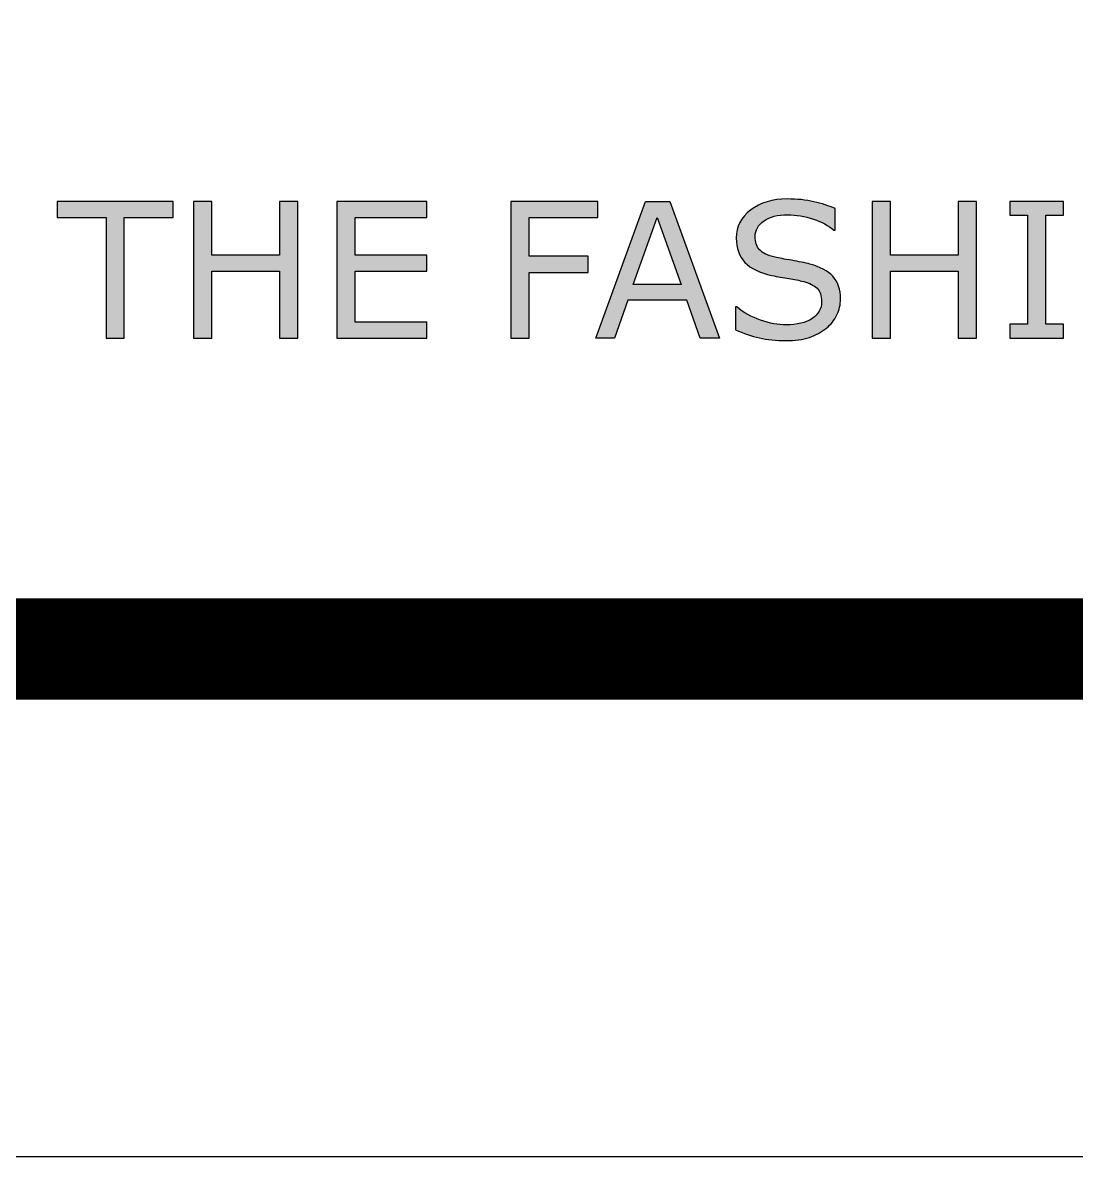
# Model space of a CAD drawing. Header units: millimetres. Extents: x 0 to 1097966, y -63096 to 223085.
# Drawn here: x 338595.9 to 338609.93, y -63096.32 to -63081.24 of the extents above; entities that cross this region are included whole.
import ezdxf

# ---------------------------------------------------------------- set-up
doc = ezdxf.new("R2010")
doc.units = ezdxf.units.MM
doc.layers.add('DZ-文字说明', color=1, linetype='Continuous')
doc.layers.add('layer 1', color=7, linetype='Continuous')

# ---------------------------------------------------------------- blocks, each defined once
blk = doc.blocks.new('YQ1204162216')
h = blk.add_hatch(color=7)
h.dxf.hatch_style = 1
edge = h.paths.add_edge_path()
edge.add_spline(control_points=[(-0.93404, -0.18223), (-0.93404, -0.18223), (-0.93404, -0.18223), (-0.93404, -0.18223), (-0.93404, -0.18223), (-0.93574, -0.18179), (-0.93762, -0.18136), (-0.93969, -0.18094)], knot_values=[0.9, 0.9, 0.9, 0.9, 0.907143, 0.907143, 0.907143, 0.907243, 0.914286, 0.914286, 0.914286, 0.914286], degree=3, periodic=0)
edge.add_spline(control_points=[(-0.93969, -0.18094), (-0.94176, -0.18051), (-0.94402, -0.18009), (-0.94646, -0.17968), (-0.94646, -0.17968), (-0.9489, -0.17926), (-0.95105, -0.17888), (-0.95293, -0.17853)], knot_values=[0.871429, 0.871429, 0.871429, 0.871429, 0.885714, 0.885714, 0.885714, 0.885814, 0.9, 0.9, 0.9, 0.9], degree=3, periodic=0)
edge.add_spline(control_points=[(-0.9641, -0.17544), (-0.96454, -0.17523), (-0.96495, -0.17501), (-0.96534, -0.17478)], knot_values=[0.839286, 0.839286, 0.839286, 0.839286, 0.842857, 0.842857, 0.842857, 0.842857], degree=3, periodic=0)
edge.add_spline(control_points=[(-0.96978, -0.17022), (-0.96995, -0.16988), (-0.97011, -0.16953), (-0.97025, -0.16916)], knot_values=[0.816071, 0.816071, 0.816071, 0.816071, 0.819643, 0.819643, 0.819643, 0.819643], degree=3, periodic=0)
edge.add_spline(control_points=[(-0.97114, -0.16485), (-0.97117, -0.1644), (-0.97119, -0.16393), (-0.97119, -0.16345), (-0.97119, -0.16345), (-0.97119, -0.15916), (-0.9692, -0.15565), (-0.96519, -0.15291)], knot_values=[0.771429, 0.771429, 0.771429, 0.771429, 0.775, 0.775, 0.775, 0.7751, 0.803572, 0.803572, 0.803572, 0.803572], degree=3, periodic=0)
edge.add_spline(control_points=[(-0.96519, -0.15291), (-0.96519, -0.15291), (-0.96519, -0.15291), (-0.96519, -0.15291), (-0.96519, -0.15291), (-0.96121, -0.15019), (-0.95593, -0.14883), (-0.94934, -0.14883)], knot_values=[0.742857, 0.742857, 0.742857, 0.742857, 0.757143, 0.757143, 0.757143, 0.757243, 0.771429, 0.771429, 0.771429, 0.771429], degree=3, periodic=0)
edge.add_spline(control_points=[(-0.94487, -0.14901), (-0.94339, -0.14914), (-0.94192, -0.14932), (-0.94046, -0.14956)], knot_values=[0.728571, 0.728571, 0.728571, 0.728571, 0.735714, 0.735714, 0.735714, 0.735714], degree=3, periodic=0)
edge.add_spline(control_points=[(-0.93609, -0.15048), (-0.93464, -0.15085), (-0.9332, -0.15127), (-0.93176, -0.15176), (-0.93176, -0.15176), (-0.93033, -0.15225), (-0.92897, -0.15277), (-0.92768, -0.15332)], knot_values=[0.707143, 0.707143, 0.707143, 0.707143, 0.714286, 0.714286, 0.714286, 0.714386, 0.721429, 0.721429, 0.721429, 0.721429], degree=3, periodic=0)
edge.add_spline(control_points=[(-0.92768, -0.15332), (-0.92574, -0.15415), (-0.92395, -0.15505), (-0.92232, -0.15603)], knot_values=[0.696429, 0.696429, 0.696429, 0.696429, 0.707143, 0.707143, 0.707143, 0.707143], degree=3, periodic=0)
edge.add_spline(control_points=[(-0.91703, -0.15916), (-0.91703, -0.15916), (-0.91703, -0.14461), (-0.91703, -0.14461)], knot_values=[0.628571, 0.628571, 0.628571, 0.628571, 0.657143, 0.657143, 0.657143, 0.657143], degree=3, periodic=0)
edge.add_spline(control_points=[(-0.91703, -0.14461), (-0.91703, -0.14461), (-0.91703, -0.14461), (-0.91703, -0.14461), (-0.91807, -0.14415), (-0.91916, -0.14371), (-0.92028, -0.14329)], knot_values=[0.621428, 0.621428, 0.621428, 0.621428, 0.625, 0.625, 0.625, 0.628571, 0.628571, 0.628571, 0.628571], degree=3, periodic=0)
edge.add_spline(control_points=[(-0.92028, -0.14329), (-0.92252, -0.14245), (-0.92493, -0.14168), (-0.92749, -0.14098)], knot_values=[0.607143, 0.607143, 0.607143, 0.607143, 0.621428, 0.621428, 0.621428, 0.621428], degree=3, periodic=0)
edge.add_spline(control_points=[(-0.92749, -0.14098), (-0.92877, -0.14064), (-0.93008, -0.14031), (-0.93144, -0.14), (-0.93144, -0.14), (-0.9328, -0.13968), (-0.93418, -0.13941), (-0.93561, -0.13918)], knot_values=[0.592857, 0.592857, 0.592857, 0.592857, 0.6, 0.6, 0.6, 0.6001, 0.607143, 0.607143, 0.607143, 0.607143], degree=3, periodic=0)
edge.add_spline(control_points=[(-0.93561, -0.13918), (-0.93845, -0.13871), (-0.94143, -0.1384), (-0.94455, -0.13825)], knot_values=[0.578572, 0.578572, 0.578572, 0.578572, 0.592857, 0.592857, 0.592857, 0.592857], degree=3, periodic=0)
edge.add_spline(control_points=[(-0.94455, -0.13825), (-0.9461, -0.13817), (-0.94769, -0.13813), (-0.94932, -0.13813), (-0.94932, -0.13813), (-0.95938, -0.13813), (-0.96767, -0.14061), (-0.97422, -0.14556)], knot_values=[0.542857, 0.542857, 0.542857, 0.542857, 0.55, 0.55, 0.55, 0.5501, 0.578572, 0.578572, 0.578572, 0.578572], degree=3, periodic=0)
edge.add_spline(control_points=[(-0.97422, -0.14556), (-0.97422, -0.14556), (-0.97422, -0.14556), (-0.97422, -0.14556), (-0.97422, -0.14556), (-0.98077, -0.15051), (-0.98403, -0.15686), (-0.98403, -0.16461)], knot_values=[0.514286, 0.514286, 0.514286, 0.514286, 0.528572, 0.528572, 0.528572, 0.528672, 0.542857, 0.542857, 0.542857, 0.542857], degree=3, periodic=0)
edge.add_spline(control_points=[(-0.98403, -0.16461), (-0.98403, -0.16461), (-0.98403, -0.16461), (-0.98403, -0.16461), (-0.98403, -0.16461), (-0.98403, -0.1714), (-0.98206, -0.17687), (-0.97812, -0.18108)], knot_values=[0.485714, 0.485714, 0.485714, 0.485714, 0.5, 0.5, 0.5, 0.5001, 0.514286, 0.514286, 0.514286, 0.514286], degree=3, periodic=0)
edge.add_spline(control_points=[(-0.97812, -0.18108), (-0.97812, -0.18108), (-0.97812, -0.18108), (-0.97812, -0.18108), (-0.97415, -0.18528), (-0.9681, -0.18826), (-0.95991, -0.19)], knot_values=[0.457143, 0.457143, 0.457143, 0.457143, 0.471429, 0.471429, 0.471429, 0.485714, 0.485714, 0.485714, 0.485714], degree=3, periodic=0)
edge.add_spline(control_points=[(-0.95991, -0.19), (-0.95991, -0.19), (-0.95991, -0.19), (-0.95991, -0.19), (-0.95587, -0.19083), (-0.95203, -0.19151), (-0.94841, -0.19206)], knot_values=[0.428571, 0.428571, 0.428571, 0.428571, 0.442857, 0.442857, 0.442857, 0.457143, 0.457143, 0.457143, 0.457143], degree=3, periodic=0)
edge.add_spline(control_points=[(-0.94841, -0.19206), (-0.94841, -0.19206), (-0.94841, -0.19206), (-0.94841, -0.19206), (-0.94479, -0.19259), (-0.94144, -0.19327), (-0.93832, -0.1941)], knot_values=[0.4, 0.4, 0.4, 0.4, 0.414286, 0.414286, 0.414286, 0.428571, 0.428571, 0.428571, 0.428571], degree=3, periodic=0)
edge.add_spline(control_points=[(-0.92919, -0.19865), (-0.92919, -0.19865), (-0.92919, -0.19865), (-0.92919, -0.19865), (-0.92718, -0.2006), (-0.92618, -0.20362), (-0.92618, -0.20772)], knot_values=[0.342857, 0.342857, 0.342857, 0.342857, 0.357143, 0.357143, 0.357143, 0.371429, 0.371429, 0.371429, 0.371429], degree=3, periodic=0)
edge.add_spline(control_points=[(-0.92618, -0.20772), (-0.92618, -0.20772), (-0.92618, -0.20772), (-0.92618, -0.20772), (-0.92618, -0.21248), (-0.9283, -0.21628), (-0.93254, -0.21913)], knot_values=[0.314286, 0.314286, 0.314286, 0.314286, 0.328571, 0.328571, 0.328571, 0.342857, 0.342857, 0.342857, 0.342857], degree=3, periodic=0)
edge.add_spline(control_points=[(-0.93254, -0.21913), (-0.93254, -0.21913), (-0.93254, -0.21913), (-0.93254, -0.21913), (-0.93676, -0.22197), (-0.94269, -0.22339), (-0.95027, -0.22339)], knot_values=[0.285714, 0.285714, 0.285714, 0.285714, 0.3, 0.3, 0.3, 0.314286, 0.314286, 0.314286, 0.314286], degree=3, periodic=0)
edge.add_spline(control_points=[(-0.95027, -0.22339), (-0.95027, -0.22339), (-0.95027, -0.22339), (-0.95027, -0.22339), (-0.95566, -0.22339), (-0.9614, -0.22235), (-0.9675, -0.22025)], knot_values=[0.257143, 0.257143, 0.257143, 0.257143, 0.271429, 0.271429, 0.271429, 0.285714, 0.285714, 0.285714, 0.285714], degree=3, periodic=0)
edge.add_spline(control_points=[(-0.9675, -0.22025), (-0.9675, -0.22025), (-0.9675, -0.22025), (-0.9675, -0.22025), (-0.97362, -0.21815), (-0.97901, -0.21515), (-0.98367, -0.21129), (-0.98367, -0.21129), (-0.98367, -0.21129), (-0.98367, -0.21129), (-0.98367, -0.21129)], knot_values=[0.228571, 0.228571, 0.228571, 0.228571, 0.242857, 0.242857, 0.242857, 0.242957, 0.243057, 0.243157, 0.243257, 0.257143, 0.257143, 0.257143, 0.257143], degree=3, periodic=0)
edge.add_spline(control_points=[(-0.98367, -0.21129), (-0.98367, -0.21129), (-0.98454, -0.21129), (-0.98454, -0.21129), (-0.98454, -0.21129), (-0.98454, -0.21129), (-0.98454, -0.21129), (-0.98454, -0.21129)], knot_values=[0.2, 0.2, 0.2, 0.2, 0.214285, 0.214285, 0.214285, 0.214385, 0.228571, 0.228571, 0.228571, 0.228571], degree=3, periodic=0)
edge.add_spline(control_points=[(-0.98454, -0.21129), (-0.98454, -0.21129), (-0.98454, -0.22671), (-0.98454, -0.22671)], knot_values=[0.171429, 0.171429, 0.171429, 0.171429, 0.2, 0.2, 0.2, 0.2], degree=3, periodic=0)
edge.add_spline(control_points=[(-0.98454, -0.22671), (-0.98454, -0.22671), (-0.98454, -0.22671), (-0.98454, -0.22671), (-0.97903, -0.22915), (-0.97362, -0.231), (-0.96833, -0.23223)], knot_values=[0.142857, 0.142857, 0.142857, 0.142857, 0.157143, 0.157143, 0.157143, 0.171429, 0.171429, 0.171429, 0.171429], degree=3, periodic=0)
edge.add_spline(control_points=[(-0.96833, -0.23223), (-0.96833, -0.23223), (-0.96833, -0.23223), (-0.96833, -0.23223), (-0.96301, -0.23349), (-0.95701, -0.2341), (-0.95036, -0.2341)], knot_values=[0.114286, 0.114286, 0.114286, 0.114286, 0.128571, 0.128571, 0.128571, 0.142857, 0.142857, 0.142857, 0.142857], degree=3, periodic=0)
edge.add_spline(control_points=[(-0.95036, -0.2341), (-0.95036, -0.2341), (-0.95036, -0.2341), (-0.95036, -0.2341), (-0.94417, -0.2341), (-0.93885, -0.23336), (-0.93447, -0.23187)], knot_values=[0.085714, 0.085714, 0.085714, 0.085714, 0.1, 0.1, 0.1, 0.114286, 0.114286, 0.114286, 0.114286], degree=3, periodic=0)
edge.add_spline(control_points=[(-0.93447, -0.23187), (-0.93447, -0.23187), (-0.93447, -0.23187), (-0.93447, -0.23187), (-0.93337, -0.23149), (-0.9323, -0.23108), (-0.93127, -0.23063)], knot_values=[0.078571, 0.078571, 0.078571, 0.078571, 0.082143, 0.082143, 0.082143, 0.085714, 0.085714, 0.085714, 0.085714], degree=3, periodic=0)
edge.add_spline(control_points=[(-0.93127, -0.23063), (-0.9292, -0.22974), (-0.92727, -0.22871), (-0.92548, -0.22753)], knot_values=[0.064286, 0.064286, 0.064286, 0.064286, 0.078571, 0.078571, 0.078571, 0.078571], degree=3, periodic=0)
edge.add_spline(control_points=[(-0.92548, -0.22753), (-0.92459, -0.22694), (-0.92373, -0.22631), (-0.9229, -0.22565), (-0.9229, -0.22565), (-0.92252, -0.22534), (-0.92215, -0.22503), (-0.9218, -0.22471)], knot_values=[0.053571, 0.053571, 0.053571, 0.053571, 0.060714, 0.060714, 0.060714, 0.060814, 0.064286, 0.064286, 0.064286, 0.064286], degree=3, periodic=0)
edge.add_spline(control_points=[(-0.9218, -0.22471), (-0.92144, -0.22439), (-0.92109, -0.22406), (-0.92076, -0.22372)], knot_values=[0.05, 0.05, 0.05, 0.05, 0.053571, 0.053571, 0.053571, 0.053571], degree=3, periodic=0)
edge.add_spline(control_points=[(-0.92076, -0.22372), (-0.92042, -0.22338), (-0.9201, -0.22303), (-0.91978, -0.22267)], knot_values=[0.046428, 0.046428, 0.046428, 0.046428, 0.05, 0.05, 0.05, 0.05], degree=3, periodic=0)
edge.add_spline(control_points=[(-0.91978, -0.22267), (-0.91947, -0.22231), (-0.91917, -0.22195), (-0.91887, -0.22157)], knot_values=[0.042857, 0.042857, 0.042857, 0.042857, 0.046428, 0.046428, 0.046428, 0.046428], degree=3, periodic=0)
edge.add_spline(control_points=[(-0.91887, -0.22157), (-0.91858, -0.2212), (-0.9183, -0.22082), (-0.91803, -0.22043)], knot_values=[0.039286, 0.039286, 0.039286, 0.039286, 0.042857, 0.042857, 0.042857, 0.042857], degree=3, periodic=0)
edge.add_spline(control_points=[(-0.91803, -0.22043), (-0.91776, -0.22004), (-0.9175, -0.21964), (-0.91725, -0.21923)], knot_values=[0.035714, 0.035714, 0.035714, 0.035714, 0.039286, 0.039286, 0.039286, 0.039286], degree=3, periodic=0)
edge.add_spline(control_points=[(-0.91725, -0.21923), (-0.917, -0.21882), (-0.91676, -0.2184), (-0.91653, -0.21798)], knot_values=[0.032143, 0.032143, 0.032143, 0.032143, 0.035714, 0.035714, 0.035714, 0.035714], degree=3, periodic=0)
edge.add_spline(control_points=[(-0.91653, -0.21798), (-0.9163, -0.21755), (-0.91608, -0.21712), (-0.91587, -0.21668), (-0.91587, -0.21668), (-0.9142, -0.21315), (-0.91334, -0.20959), (-0.91334, -0.206)], knot_values=[0, 0, 0, 0, 0.003572, 0.003572, 0.003572, 0.003672, 0.032143, 0.032143, 0.032143, 0.032143], degree=3, periodic=0)
edge.add_spline(control_points=[(-0.91334, -0.206), (-0.91334, -0.19935), (-0.91508, -0.19419), (-0.91855, -0.19049), (-0.91855, -0.19049), (-0.92203, -0.18682), (-0.92718, -0.18405), (-0.93404, -0.18223)], knot_values=[0.914286, 0.914286, 0.914286, 0.914286, 0.971429, 0.971429, 0.971429, 0.971529, 1, 1, 1, 1], degree=3, periodic=0)
h = blk.add_hatch(color=7)
h.dxf.hatch_style = 1
edge = h.paths.add_edge_path()
edge.add_spline(control_points=[(-1.39867, -0.23245), (-1.39867, -0.23245), (-1.39867, -0.15075), (-1.39867, -0.15075)], knot_values=[0.111111, 0.111111, 0.111111, 0.111111, 0.222221, 0.222221, 0.222221, 0.222221], degree=3, periodic=0)
edge.add_spline(control_points=[(-1.39867, -0.15075), (-1.39867, -0.15075), (-1.36561, -0.15075), (-1.36561, -0.15075)], knot_values=[0.000001, 0.000001, 0.000001, 0.000001, 0.11111, 0.11111, 0.11111, 0.11111], degree=3, periodic=0)
edge.add_spline(control_points=[(-1.36561, -0.15075), (-1.36561, -0.15075), (-1.36561, -0.13978), (-1.36561, -0.13978), (-1.36561, -0.13978), (-1.36561, -0.13978), (-1.44405, -0.13978), (-1.44405, -0.13978), (-1.44405, -0.13978), (-1.44405, -0.13978), (-1.44405, -0.15075), (-1.44405, -0.15075), (-1.44405, -0.15075), (-1.44405, -0.15075), (-1.411, -0.15075), (-1.411, -0.15075)], knot_values=[0.444444, 0.444444, 0.444444, 0.444444, 0.666661, 0.666661, 0.666661, 0.666761, 0.777772, 0.777772, 0.777772, 0.777872, 0.888883, 0.888883, 0.888883, 0.888983, 0.999994, 0.999994, 0.999994, 0.999994], degree=3, periodic=0)
edge.add_spline(control_points=[(-1.411, -0.15075), (-1.411, -0.15075), (-1.411, -0.23245), (-1.411, -0.23245), (-1.411, -0.23245), (-1.411, -0.23245), (-1.411, -0.23245), (-1.411, -0.23245)], knot_values=[0.333332, 0.333332, 0.333332, 0.333332, 0.388888, 0.388888, 0.388888, 0.388988, 0.444443, 0.444443, 0.444443, 0.444443], degree=3, periodic=0)
edge.add_spline(control_points=[(-1.411, -0.23245), (-1.411, -0.23245), (-1.39867, -0.23245), (-1.39867, -0.23245)], knot_values=[0.222222, 0.222222, 0.222222, 0.222222, 0.333332, 0.333332, 0.333332, 0.333332], degree=3, periodic=0)
h = blk.add_hatch(color=7)
h.dxf.hatch_style = 1
edge = h.paths.add_edge_path()
edge.add_spline(control_points=[(-1.28111, -0.23245), (-1.28111, -0.23245), (-1.28111, -0.13978), (-1.28111, -0.13978), (-1.28111, -0.13978), (-1.28111, -0.13978), (-1.29344, -0.13978), (-1.29344, -0.13978), (-1.29344, -0.13978), (-1.29344, -0.13978), (-1.29344, -0.17611), (-1.29344, -0.17611), (-1.29344, -0.17611), (-1.29344, -0.17611), (-1.33934, -0.17611), (-1.33934, -0.17611), (-1.33934, -0.17611), (-1.33934, -0.17611), (-1.33934, -0.13978), (-1.33934, -0.13978), (-1.33934, -0.13978), (-1.33934, -0.13978), (-1.35167, -0.13978), (-1.35167, -0.13978), (-1.35167, -0.13978), (-1.35167, -0.13978), (-1.35167, -0.13978), (-1.35167, -0.13978)], knot_values=[0.461538, 0.461538, 0.461538, 0.461538, 0.615384, 0.615384, 0.615384, 0.615484, 0.692307, 0.692307, 0.692307, 0.692407, 0.76923, 0.76923, 0.76923, 0.76933, 0.846153, 0.846153, 0.846153, 0.846253, 0.923076, 0.923076, 0.923076, 0.923176, 0.961538, 0.961538, 0.961538, 0.961638, 1, 1, 1, 1], degree=3, periodic=0)
edge.add_spline(control_points=[(-1.35167, -0.13978), (-1.35167, -0.13978), (-1.35167, -0.23245), (-1.35167, -0.23245), (-1.35167, -0.23245), (-1.35167, -0.23245), (-1.35167, -0.23245), (-1.35167, -0.23245)], knot_values=[0.384615, 0.384615, 0.384615, 0.384615, 0.423076, 0.423076, 0.423076, 0.423176, 0.461538, 0.461538, 0.461538, 0.461538], degree=3, periodic=0)
edge.add_spline(control_points=[(-1.35167, -0.23245), (-1.35167, -0.23245), (-1.33934, -0.23245), (-1.33934, -0.23245), (-1.33934, -0.23245), (-1.33934, -0.23245), (-1.33934, -0.23245), (-1.33934, -0.23245)], knot_values=[0.307692, 0.307692, 0.307692, 0.307692, 0.346153, 0.346153, 0.346153, 0.346253, 0.384615, 0.384615, 0.384615, 0.384615], degree=3, periodic=0)
edge.add_spline(control_points=[(-1.33934, -0.23245), (-1.33934, -0.23245), (-1.33934, -0.18707), (-1.33934, -0.18707), (-1.33934, -0.18707), (-1.33934, -0.18707), (-1.33934, -0.18707), (-1.33934, -0.18707)], knot_values=[0.230768, 0.230768, 0.230768, 0.230768, 0.26923, 0.26923, 0.26923, 0.26933, 0.307692, 0.307692, 0.307692, 0.307692], degree=3, periodic=0)
edge.add_spline(control_points=[(-1.33934, -0.18707), (-1.33934, -0.18707), (-1.29344, -0.18707), (-1.29344, -0.18707), (-1.29344, -0.18707), (-1.29344, -0.18707), (-1.29344, -0.18707), (-1.29344, -0.18707)], knot_values=[0.153845, 0.153845, 0.153845, 0.153845, 0.192307, 0.192307, 0.192307, 0.192407, 0.230768, 0.230768, 0.230768, 0.230768], degree=3, periodic=0)
edge.add_spline(control_points=[(-1.29344, -0.18707), (-1.29344, -0.18707), (-1.29344, -0.23245), (-1.29344, -0.23245), (-1.29344, -0.23245), (-1.29344, -0.23245), (-1.29344, -0.23245), (-1.29344, -0.23245)], knot_values=[0.076922, 0.076922, 0.076922, 0.076922, 0.115384, 0.115384, 0.115384, 0.115484, 0.153845, 0.153845, 0.153845, 0.153845], degree=3, periodic=0)
edge.add_spline(control_points=[(-1.29344, -0.23245), (-1.29344, -0.23245), (-1.28111, -0.23245), (-1.28111, -0.23245)], knot_values=[0, 0, 0, 0, 0.076922, 0.076922, 0.076922, 0.076922], degree=3, periodic=0)
h = blk.add_hatch(color=7)
h.dxf.hatch_style = 1
edge = h.paths.add_edge_path()
edge.add_spline(control_points=[(-1.24221, -0.17611), (-1.24221, -0.17611), (-1.24221, -0.15075), (-1.24221, -0.15075), (-1.24221, -0.15075), (-1.24221, -0.15075), (-1.24221, -0.15075), (-1.24221, -0.15075)], knot_values=[0.384615, 0.384615, 0.384615, 0.384615, 0.423076, 0.423076, 0.423076, 0.423176, 0.461538, 0.461538, 0.461538, 0.461538], degree=3, periodic=0)
edge.add_spline(control_points=[(-1.24221, -0.15075), (-1.24221, -0.15075), (-1.19377, -0.15075), (-1.19377, -0.15075), (-1.19377, -0.15075), (-1.19377, -0.15075), (-1.19377, -0.15075), (-1.19377, -0.15075)], knot_values=[0.307692, 0.307692, 0.307692, 0.307692, 0.346153, 0.346153, 0.346153, 0.346253, 0.384615, 0.384615, 0.384615, 0.384615], degree=3, periodic=0)
edge.add_spline(control_points=[(-1.19377, -0.15075), (-1.19377, -0.15075), (-1.19377, -0.13978), (-1.19377, -0.13978), (-1.19377, -0.13978), (-1.19377, -0.13978), (-1.19377, -0.13978), (-1.19377, -0.13978)], knot_values=[0.230768, 0.230768, 0.230768, 0.230768, 0.26923, 0.26923, 0.26923, 0.26933, 0.307692, 0.307692, 0.307692, 0.307692], degree=3, periodic=0)
edge.add_spline(control_points=[(-1.19377, -0.13978), (-1.19377, -0.13978), (-1.25454, -0.13978), (-1.25454, -0.13978), (-1.25454, -0.13978), (-1.25454, -0.13978), (-1.25454, -0.13978), (-1.25454, -0.13978)], knot_values=[0.153845, 0.153845, 0.153845, 0.153845, 0.192307, 0.192307, 0.192307, 0.192407, 0.230768, 0.230768, 0.230768, 0.230768], degree=3, periodic=0)
edge.add_spline(control_points=[(-1.25454, -0.13978), (-1.25454, -0.13978), (-1.25454, -0.23245), (-1.25454, -0.23245), (-1.25454, -0.23245), (-1.25454, -0.23245), (-1.25454, -0.23245), (-1.25454, -0.23245)], knot_values=[0.076922, 0.076922, 0.076922, 0.076922, 0.115384, 0.115384, 0.115384, 0.115484, 0.153845, 0.153845, 0.153845, 0.153845], degree=3, periodic=0)
edge.add_spline(control_points=[(-1.25454, -0.23245), (-1.25454, -0.23245), (-1.19377, -0.23245), (-1.19377, -0.23245)], knot_values=[0.000001, 0.000001, 0.000001, 0.000001, 0.076922, 0.076922, 0.076922, 0.076922], degree=3, periodic=0)
edge.add_spline(control_points=[(-1.19377, -0.23245), (-1.19377, -0.23245), (-1.19377, -0.22149), (-1.19377, -0.22149), (-1.19377, -0.22149), (-1.19377, -0.22149), (-1.24221, -0.22149), (-1.24221, -0.22149), (-1.24221, -0.22149), (-1.24221, -0.22149), (-1.24221, -0.18707), (-1.24221, -0.18707), (-1.24221, -0.18707), (-1.24221, -0.18707), (-1.19377, -0.18707), (-1.19377, -0.18707), (-1.19377, -0.18707), (-1.19377, -0.18707), (-1.19377, -0.17611), (-1.19377, -0.17611), (-1.19377, -0.17611), (-1.19377, -0.17611), (-1.24221, -0.17611), (-1.24221, -0.17611), (-1.24221, -0.17611), (-1.24221, -0.17611), (-1.24221, -0.17611), (-1.24221, -0.17611)], knot_values=[0.461538, 0.461538, 0.461538, 0.461538, 0.615378, 0.615378, 0.615378, 0.615478, 0.692302, 0.692302, 0.692302, 0.692402, 0.769225, 0.769225, 0.769225, 0.769325, 0.846148, 0.846148, 0.846148, 0.846248, 0.923071, 0.923071, 0.923071, 0.923171, 0.961533, 0.961533, 0.961533, 0.961633, 0.999995, 0.999995, 0.999995, 0.999995], degree=3, periodic=0)
h = blk.add_hatch(color=7)
h.dxf.hatch_style = 1
edge = h.paths.add_edge_path()
edge.add_spline(control_points=[(-1.08429, -0.18784), (-1.08429, -0.18784), (-1.08429, -0.17687), (-1.08429, -0.17687), (-1.08429, -0.17687), (-1.08429, -0.17687), (-1.08429, -0.17687), (-1.08429, -0.17687)], knot_values=[0.272726, 0.272726, 0.272726, 0.272726, 0.318181, 0.318181, 0.318181, 0.318281, 0.363635, 0.363635, 0.363635, 0.363635], degree=3, periodic=0)
edge.add_spline(control_points=[(-1.08429, -0.17687), (-1.08429, -0.17687), (-1.12435, -0.17687), (-1.12435, -0.17687), (-1.12435, -0.17687), (-1.12435, -0.17687), (-1.12435, -0.17687), (-1.12435, -0.17687)], knot_values=[0.181817, 0.181817, 0.181817, 0.181817, 0.227272, 0.227272, 0.227272, 0.227372, 0.272726, 0.272726, 0.272726, 0.272726], degree=3, periodic=0)
edge.add_spline(control_points=[(-1.12435, -0.17687), (-1.12435, -0.17687), (-1.12435, -0.15075), (-1.12435, -0.15075), (-1.12435, -0.15075), (-1.12435, -0.15075), (-1.12435, -0.15075), (-1.12435, -0.15075)], knot_values=[0.090908, 0.090908, 0.090908, 0.090908, 0.136363, 0.136363, 0.136363, 0.136463, 0.181817, 0.181817, 0.181817, 0.181817], degree=3, periodic=0)
edge.add_spline(control_points=[(-1.12435, -0.15075), (-1.12435, -0.15075), (-1.07769, -0.15075), (-1.07769, -0.15075)], knot_values=[0.000001, 0.000001, 0.000001, 0.000001, 0.090908, 0.090908, 0.090908, 0.090908], degree=3, periodic=0)
edge.add_spline(control_points=[(-1.07769, -0.15075), (-1.07769, -0.15075), (-1.07769, -0.13978), (-1.07769, -0.13978), (-1.07769, -0.13978), (-1.07769, -0.13978), (-1.13668, -0.13978), (-1.13668, -0.13978), (-1.13668, -0.13978), (-1.13668, -0.13978), (-1.13668, -0.23245), (-1.13668, -0.23245), (-1.13668, -0.23245), (-1.13668, -0.23245), (-1.12435, -0.23245), (-1.12435, -0.23245), (-1.12435, -0.23245), (-1.12435, -0.23245), (-1.12435, -0.18784), (-1.12435, -0.18784), (-1.12435, -0.18784), (-1.12435, -0.18784), (-1.12435, -0.18784), (-1.12435, -0.18784)], knot_values=[0.454545, 0.454545, 0.454545, 0.454545, 0.636357, 0.636357, 0.636357, 0.636457, 0.727266, 0.727266, 0.727266, 0.727366, 0.818175, 0.818175, 0.818175, 0.818275, 0.909085, 0.909085, 0.909085, 0.909185, 0.95454, 0.95454, 0.95454, 0.95464, 0.999995, 0.999995, 0.999995, 0.999995], degree=3, periodic=0)
edge.add_spline(control_points=[(-1.12435, -0.18784), (-1.12435, -0.18784), (-1.08429, -0.18784), (-1.08429, -0.18784), (-1.08429, -0.18784), (-1.08429, -0.18784), (-1.08429, -0.18784), (-1.08429, -0.18784)], knot_values=[0.363635, 0.363635, 0.363635, 0.363635, 0.40909, 0.40909, 0.40909, 0.40919, 0.454545, 0.454545, 0.454545, 0.454545], degree=3, periodic=0)
h = blk.add_hatch(color=7)
h.dxf.hatch_style = 1
edge = h.paths.add_edge_path()
edge.add_spline(control_points=[(-0.99539, -0.23245), (-0.99539, -0.23245), (-1.02901, -0.13978), (-1.02901, -0.13978)], knot_values=[0.777782, 0.777782, 0.777782, 0.777782, 0.999996, 0.999996, 0.999996, 0.999996], degree=3, periodic=0)
edge.add_spline(control_points=[(-1.02901, -0.13978), (-1.02901, -0.13978), (-1.04542, -0.13978), (-1.04542, -0.13978)], knot_values=[0.666669, 0.666669, 0.666669, 0.666669, 0.777776, 0.777776, 0.777776, 0.777776], degree=3, periodic=0)
edge.add_spline(control_points=[(-1.04542, -0.13978), (-1.04542, -0.13978), (-1.07904, -0.23245), (-1.07904, -0.23245)], knot_values=[0.555558, 0.555558, 0.555558, 0.555558, 0.666665, 0.666665, 0.666665, 0.666665], degree=3, periodic=0)
edge.add_spline(control_points=[(-1.07904, -0.23245), (-1.07904, -0.23245), (-1.0666, -0.23245), (-1.0666, -0.23245)], knot_values=[0.444448, 0.444448, 0.444448, 0.444448, 0.555554, 0.555554, 0.555554, 0.555554], degree=3, periodic=0)
edge.add_spline(control_points=[(-1.0666, -0.23245), (-1.0666, -0.23245), (-1.05757, -0.2067), (-1.05757, -0.2067)], knot_values=[0.333335, 0.333335, 0.333335, 0.333335, 0.44444, 0.44444, 0.44444, 0.44444], degree=3, periodic=0)
edge.add_spline(control_points=[(-1.05757, -0.2067), (-1.05757, -0.2067), (-1.01753, -0.2067), (-1.01753, -0.2067)], knot_values=[0.222224, 0.222224, 0.222224, 0.222224, 0.333331, 0.333331, 0.333331, 0.333331], degree=3, periodic=0)
edge.add_spline(control_points=[(-1.01753, -0.2067), (-1.01753, -0.2067), (-1.0085, -0.23245), (-1.0085, -0.23245)], knot_values=[0.111115, 0.111115, 0.111115, 0.111115, 0.22222, 0.22222, 0.22222, 0.22222], degree=3, periodic=0)
edge.add_spline(control_points=[(-1.0085, -0.23245), (-1.0085, -0.23245), (-0.99539, -0.23245), (-0.99539, -0.23245)], knot_values=[0.000002, 0.000002, 0.000002, 0.000002, 0.111107, 0.111107, 0.111107, 0.111107], degree=3, periodic=0)
edge = h.paths.add_edge_path(flags=16)
edge.add_spline(control_points=[(-1.03755, -0.15062), (-1.03755, -0.15062), (-1.02141, -0.19599), (-1.02141, -0.19599)], knot_values=[0.000002, 0.000002, 0.000002, 0.000002, 0.249998, 0.249998, 0.249998, 0.249998], degree=3, periodic=0)
edge.add_spline(control_points=[(-1.02141, -0.19599), (-1.02141, -0.19599), (-1.05376, -0.19599), (-1.05376, -0.19599), (-1.05376, -0.19599), (-1.05376, -0.19599), (-1.03755, -0.15062), (-1.03755, -0.15062)], knot_values=[0.25, 0.25, 0.25, 0.25, 0.749993, 0.749993, 0.749993, 0.750093, 0.999993, 0.999993, 0.999993, 0.999993], degree=3, periodic=0)
h = blk.add_hatch(color=7)
h.dxf.hatch_style = 1
edge = h.paths.add_edge_path()
edge.add_spline(control_points=[(-0.82128, -0.23245), (-0.82128, -0.23245), (-0.82128, -0.13978), (-0.82128, -0.13978), (-0.82128, -0.13978), (-0.82128, -0.13978), (-0.83361, -0.13978), (-0.83361, -0.13978), (-0.83361, -0.13978), (-0.83361, -0.13978), (-0.83361, -0.17611), (-0.83361, -0.17611), (-0.83361, -0.17611), (-0.83361, -0.17611), (-0.87951, -0.17611), (-0.87951, -0.17611), (-0.87951, -0.17611), (-0.87951, -0.17611), (-0.87951, -0.13978), (-0.87951, -0.13978), (-0.87951, -0.13978), (-0.87951, -0.13978), (-0.89184, -0.13978), (-0.89184, -0.13978), (-0.89184, -0.13978), (-0.89184, -0.13978), (-0.89184, -0.13978), (-0.89184, -0.13978)], knot_values=[0.461538, 0.461538, 0.461538, 0.461538, 0.615384, 0.615384, 0.615384, 0.615484, 0.692307, 0.692307, 0.692307, 0.692407, 0.76923, 0.76923, 0.76923, 0.76933, 0.846153, 0.846153, 0.846153, 0.846253, 0.923076, 0.923076, 0.923076, 0.923176, 0.961538, 0.961538, 0.961538, 0.961638, 1, 1, 1, 1], degree=3, periodic=0)
edge.add_spline(control_points=[(-0.89184, -0.13978), (-0.89184, -0.13978), (-0.89184, -0.23245), (-0.89184, -0.23245), (-0.89184, -0.23245), (-0.89184, -0.23245), (-0.89184, -0.23245), (-0.89184, -0.23245)], knot_values=[0.384615, 0.384615, 0.384615, 0.384615, 0.423076, 0.423076, 0.423076, 0.423176, 0.461538, 0.461538, 0.461538, 0.461538], degree=3, periodic=0)
edge.add_spline(control_points=[(-0.89184, -0.23245), (-0.89184, -0.23245), (-0.87951, -0.23245), (-0.87951, -0.23245), (-0.87951, -0.23245), (-0.87951, -0.23245), (-0.87951, -0.23245), (-0.87951, -0.23245)], knot_values=[0.307692, 0.307692, 0.307692, 0.307692, 0.346153, 0.346153, 0.346153, 0.346253, 0.384615, 0.384615, 0.384615, 0.384615], degree=3, periodic=0)
edge.add_spline(control_points=[(-0.87951, -0.23245), (-0.87951, -0.23245), (-0.87951, -0.18707), (-0.87951, -0.18707), (-0.87951, -0.18707), (-0.87951, -0.18707), (-0.87951, -0.18707), (-0.87951, -0.18707)], knot_values=[0.230768, 0.230768, 0.230768, 0.230768, 0.26923, 0.26923, 0.26923, 0.26933, 0.307692, 0.307692, 0.307692, 0.307692], degree=3, periodic=0)
edge.add_spline(control_points=[(-0.87951, -0.18707), (-0.87951, -0.18707), (-0.83361, -0.18707), (-0.83361, -0.18707), (-0.83361, -0.18707), (-0.83361, -0.18707), (-0.83361, -0.18707), (-0.83361, -0.18707)], knot_values=[0.153845, 0.153845, 0.153845, 0.153845, 0.192307, 0.192307, 0.192307, 0.192407, 0.230768, 0.230768, 0.230768, 0.230768], degree=3, periodic=0)
edge.add_spline(control_points=[(-0.83361, -0.18707), (-0.83361, -0.18707), (-0.83361, -0.23245), (-0.83361, -0.23245), (-0.83361, -0.23245), (-0.83361, -0.23245), (-0.83361, -0.23245), (-0.83361, -0.23245)], knot_values=[0.076922, 0.076922, 0.076922, 0.076922, 0.115384, 0.115384, 0.115384, 0.115484, 0.153845, 0.153845, 0.153845, 0.153845], degree=3, periodic=0)
edge.add_spline(control_points=[(-0.83361, -0.23245), (-0.83361, -0.23245), (-0.82128, -0.23245), (-0.82128, -0.23245)], knot_values=[0, 0, 0, 0, 0.076922, 0.076922, 0.076922, 0.076922], degree=3, periodic=0)
h = blk.add_hatch(color=7)
h.dxf.hatch_style = 1
edge = h.paths.add_edge_path()
edge.add_spline(control_points=[(-0.76216, -0.23245), (-0.76216, -0.23245), (-0.76216, -0.22301), (-0.76216, -0.22301), (-0.76216, -0.22301), (-0.76216, -0.22301), (-0.77424, -0.22301), (-0.77424, -0.22301), (-0.77424, -0.22301), (-0.77424, -0.22301), (-0.77424, -0.14921), (-0.77424, -0.14921), (-0.77424, -0.14921), (-0.77424, -0.14921), (-0.76216, -0.14921), (-0.76216, -0.14921), (-0.76216, -0.14921), (-0.76216, -0.14921), (-0.76216, -0.13978), (-0.76216, -0.13978), (-0.76216, -0.13978), (-0.76216, -0.13978), (-0.79865, -0.13978), (-0.79865, -0.13978), (-0.79865, -0.13978), (-0.79865, -0.13978), (-0.79865, -0.13978), (-0.79865, -0.13978)], knot_values=[0.461538, 0.461538, 0.461538, 0.461538, 0.615378, 0.615378, 0.615378, 0.615478, 0.692302, 0.692302, 0.692302, 0.692402, 0.769225, 0.769225, 0.769225, 0.769325, 0.846148, 0.846148, 0.846148, 0.846248, 0.923071, 0.923071, 0.923071, 0.923171, 0.961533, 0.961533, 0.961533, 0.961633, 0.999995, 0.999995, 0.999995, 0.999995], degree=3, periodic=0)
edge.add_spline(control_points=[(-0.79865, -0.13978), (-0.79865, -0.13978), (-0.79865, -0.14921), (-0.79865, -0.14921), (-0.79865, -0.14921), (-0.79865, -0.14921), (-0.79865, -0.14921), (-0.79865, -0.14921)], knot_values=[0.384615, 0.384615, 0.384615, 0.384615, 0.423076, 0.423076, 0.423076, 0.423176, 0.461538, 0.461538, 0.461538, 0.461538], degree=3, periodic=0)
edge.add_spline(control_points=[(-0.79865, -0.14921), (-0.79865, -0.14921), (-0.78657, -0.14921), (-0.78657, -0.14921), (-0.78657, -0.14921), (-0.78657, -0.14921), (-0.78657, -0.14921), (-0.78657, -0.14921)], knot_values=[0.307692, 0.307692, 0.307692, 0.307692, 0.346153, 0.346153, 0.346153, 0.346253, 0.384615, 0.384615, 0.384615, 0.384615], degree=3, periodic=0)
edge.add_spline(control_points=[(-0.78657, -0.14921), (-0.78657, -0.14921), (-0.78657, -0.22301), (-0.78657, -0.22301), (-0.78657, -0.22301), (-0.78657, -0.22301), (-0.78657, -0.22301), (-0.78657, -0.22301)], knot_values=[0.230768, 0.230768, 0.230768, 0.230768, 0.26923, 0.26923, 0.26923, 0.26933, 0.307692, 0.307692, 0.307692, 0.307692], degree=3, periodic=0)
edge.add_spline(control_points=[(-0.78657, -0.22301), (-0.78657, -0.22301), (-0.79865, -0.22301), (-0.79865, -0.22301), (-0.79865, -0.22301), (-0.79865, -0.22301), (-0.79865, -0.22301), (-0.79865, -0.22301)], knot_values=[0.153845, 0.153845, 0.153845, 0.153845, 0.192307, 0.192307, 0.192307, 0.192407, 0.230768, 0.230768, 0.230768, 0.230768], degree=3, periodic=0)
edge.add_spline(control_points=[(-0.79865, -0.22301), (-0.79865, -0.22301), (-0.79865, -0.23245), (-0.79865, -0.23245), (-0.79865, -0.23245), (-0.79865, -0.23245), (-0.79865, -0.23245), (-0.79865, -0.23245)], knot_values=[0.076922, 0.076922, 0.076922, 0.076922, 0.115384, 0.115384, 0.115384, 0.115484, 0.153845, 0.153845, 0.153845, 0.153845], degree=3, periodic=0)
edge.add_spline(control_points=[(-0.79865, -0.23245), (-0.79865, -0.23245), (-0.76216, -0.23245), (-0.76216, -0.23245)], knot_values=[0.000001, 0.000001, 0.000001, 0.000001, 0.076922, 0.076922, 0.076922, 0.076922], degree=3, periodic=0)
at = {"layer": 'layer 1', "color": 7}
for points, knots in [([(-0.91334, -0.206), (-0.91334, -0.20959), (-0.9142, -0.21315), (-0.91587, -0.21668), (-0.91587, -0.21668), (-0.91754, -0.22021), (-0.91987, -0.22321), (-0.9229, -0.22565), (-0.9229, -0.22565), (-0.92621, -0.2283), (-0.93006, -0.23036), (-0.93447, -0.23187), (-0.93447, -0.23187), (-0.93885, -0.23336), (-0.94417, -0.2341), (-0.95036, -0.2341), (-0.95036, -0.2341), (-0.95701, -0.2341), (-0.96301, -0.23349), (-0.96833, -0.23223), (-0.96833, -0.23223), (-0.97362, -0.231), (-0.97903, -0.22915), (-0.98454, -0.22671), (-0.98454, -0.22671), (-0.98454, -0.22671), (-0.98454, -0.21129), (-0.98454, -0.21129), (-0.98454, -0.21129), (-0.98454, -0.21129), (-0.98367, -0.21129), (-0.98367, -0.21129), (-0.98367, -0.21129), (-0.97901, -0.21515), (-0.97362, -0.21815), (-0.9675, -0.22025), (-0.9675, -0.22025), (-0.9614, -0.22235), (-0.95566, -0.22339), (-0.95027, -0.22339), (-0.95027, -0.22339), (-0.94269, -0.22339), (-0.93676, -0.22197), (-0.93254, -0.21913), (-0.93254, -0.21913), (-0.9283, -0.21628), (-0.92618, -0.21248), (-0.92618, -0.20772), (-0.92618, -0.20772), (-0.92618, -0.20362), (-0.92718, -0.2006), (-0.92919, -0.19865), (-0.92919, -0.19865), (-0.93119, -0.19669), (-0.93423, -0.19519), (-0.93832, -0.1941), (-0.93832, -0.1941), (-0.94144, -0.19327), (-0.94479, -0.19259), (-0.94841, -0.19206), (-0.94841, -0.19206), (-0.95203, -0.19151), (-0.95587, -0.19083), (-0.95991, -0.19), (-0.95991, -0.19), (-0.9681, -0.18826), (-0.97415, -0.18528), (-0.97812, -0.18108), (-0.97812, -0.18108), (-0.98206, -0.17687), (-0.98403, -0.1714), (-0.98403, -0.16461), (-0.98403, -0.16461), (-0.98403, -0.15686), (-0.98077, -0.15051), (-0.97422, -0.14556), (-0.97422, -0.14556), (-0.96767, -0.14061), (-0.95938, -0.13813), (-0.94932, -0.13813), (-0.94932, -0.13813), (-0.94282, -0.13813), (-0.93686, -0.13874), (-0.93144, -0.14), (-0.93144, -0.14), (-0.92602, -0.14123), (-0.9212, -0.14278), (-0.91703, -0.14461), (-0.91703, -0.14461), (-0.91703, -0.14461), (-0.91703, -0.15916), (-0.91703, -0.15916), (-0.91703, -0.15916), (-0.91703, -0.15916), (-0.9179, -0.15916), (-0.9179, -0.15916), (-0.9179, -0.15916), (-0.92142, -0.15618), (-0.92604, -0.15372), (-0.93176, -0.15176), (-0.93176, -0.15176), (-0.9375, -0.14981), (-0.94335, -0.14883), (-0.94934, -0.14883), (-0.94934, -0.14883), (-0.95593, -0.14883), (-0.96121, -0.15019), (-0.96519, -0.15291), (-0.96519, -0.15291), (-0.9692, -0.15565), (-0.97119, -0.15916), (-0.97119, -0.16345), (-0.97119, -0.16345), (-0.97119, -0.16729), (-0.97019, -0.17033), (-0.96822, -0.17252), (-0.96822, -0.17252), (-0.96623, -0.17473), (-0.96273, -0.17641), (-0.95773, -0.17755), (-0.95773, -0.17755), (-0.95508, -0.17815), (-0.95133, -0.17885), (-0.94646, -0.17968), (-0.94646, -0.17968), (-0.94157, -0.18051), (-0.93744, -0.18136), (-0.93404, -0.18223), (-0.93404, -0.18223), (-0.92718, -0.18405), (-0.92203, -0.18682), (-0.91855, -0.19049), (-0.91855, -0.19049), (-0.91508, -0.19419), (-0.91334, -0.19935), (-0.91334, -0.206)], [0, 0, 0, 0, 0.028571, 0.028571, 0.028571, 0.028571, 0.057143, 0.057143, 0.057143, 0.057143, 0.085714, 0.085714, 0.085714, 0.085714, 0.114286, 0.114286, 0.114286, 0.114286, 0.142857, 0.142857, 0.142857, 0.142857, 0.171429, 0.171429, 0.171429, 0.171429, 0.2, 0.2, 0.2, 0.2, 0.228571, 0.228571, 0.228571, 0.228571, 0.257143, 0.257143, 0.257143, 0.257143, 0.285714, 0.285714, 0.285714, 0.285714, 0.314286, 0.314286, 0.314286, 0.314286, 0.342857, 0.342857, 0.342857, 0.342857, 0.371429, 0.371429, 0.371429, 0.371429, 0.4, 0.4, 0.4, 0.4, 0.428571, 0.428571, 0.428571, 0.428571, 0.457143, 0.457143, 0.457143, 0.457143, 0.485714, 0.485714, 0.485714, 0.485714, 0.514286, 0.514286, 0.514286, 0.514286, 0.542857, 0.542857, 0.542857, 0.542857, 0.571429, 0.571429, 0.571429, 0.571429, 0.6, 0.6, 0.6, 0.6, 0.628571, 0.628571, 0.628571, 0.628571, 0.657143, 0.657143, 0.657143, 0.657143, 0.685714, 0.685714, 0.685714, 0.685714, 0.714286, 0.714286, 0.714286, 0.714286, 0.742857, 0.742857, 0.742857, 0.742857, 0.771429, 0.771429, 0.771429, 0.771429, 0.8, 0.8, 0.8, 0.8, 0.828571, 0.828571, 0.828571, 0.828571, 0.857143, 0.857143, 0.857143, 0.857143, 0.885714, 0.885714, 0.885714, 0.885714, 0.914286, 0.914286, 0.914286, 0.914286, 0.942857, 0.942857, 0.942857, 0.942857, 1, 1, 1, 1]), ([(-1.36561, -0.15075), (-1.36561, -0.15075), (-1.39867, -0.15075), (-1.39867, -0.15075), (-1.39867, -0.15075), (-1.39867, -0.15075), (-1.39867, -0.23245), (-1.39867, -0.23245), (-1.39867, -0.23245), (-1.39867, -0.23245), (-1.411, -0.23245), (-1.411, -0.23245), (-1.411, -0.23245), (-1.411, -0.23245), (-1.411, -0.15075), (-1.411, -0.15075), (-1.411, -0.15075), (-1.411, -0.15075), (-1.44405, -0.15075), (-1.44405, -0.15075), (-1.44405, -0.15075), (-1.44405, -0.15075), (-1.44405, -0.13978), (-1.44405, -0.13978), (-1.44405, -0.13978), (-1.44405, -0.13978), (-1.36561, -0.13978), (-1.36561, -0.13978), (-1.36561, -0.13978), (-1.36561, -0.13978), (-1.36561, -0.15075), (-1.36561, -0.15075)], [0, 0, 0, 0, 0.111111, 0.111111, 0.111111, 0.111111, 0.222222, 0.222222, 0.222222, 0.222222, 0.333333, 0.333333, 0.333333, 0.333333, 0.444444, 0.444444, 0.444444, 0.444444, 0.555556, 0.555556, 0.555556, 0.555556, 0.666667, 0.666667, 0.666667, 0.666667, 0.777778, 0.777778, 0.777778, 0.777778, 1, 1, 1, 1]), ([(-1.28111, -0.23245), (-1.28111, -0.23245), (-1.29344, -0.23245), (-1.29344, -0.23245), (-1.29344, -0.23245), (-1.29344, -0.23245), (-1.29344, -0.18707), (-1.29344, -0.18707), (-1.29344, -0.18707), (-1.29344, -0.18707), (-1.33934, -0.18707), (-1.33934, -0.18707), (-1.33934, -0.18707), (-1.33934, -0.18707), (-1.33934, -0.23245), (-1.33934, -0.23245), (-1.33934, -0.23245), (-1.33934, -0.23245), (-1.35167, -0.23245), (-1.35167, -0.23245), (-1.35167, -0.23245), (-1.35167, -0.23245), (-1.35167, -0.13978), (-1.35167, -0.13978), (-1.35167, -0.13978), (-1.35167, -0.13978), (-1.33934, -0.13978), (-1.33934, -0.13978), (-1.33934, -0.13978), (-1.33934, -0.13978), (-1.33934, -0.17611), (-1.33934, -0.17611), (-1.33934, -0.17611), (-1.33934, -0.17611), (-1.29344, -0.17611), (-1.29344, -0.17611), (-1.29344, -0.17611), (-1.29344, -0.17611), (-1.29344, -0.13978), (-1.29344, -0.13978), (-1.29344, -0.13978), (-1.29344, -0.13978), (-1.28111, -0.13978), (-1.28111, -0.13978), (-1.28111, -0.13978), (-1.28111, -0.13978), (-1.28111, -0.23245), (-1.28111, -0.23245)], [0, 0, 0, 0, 0.076923, 0.076923, 0.076923, 0.076923, 0.153846, 0.153846, 0.153846, 0.153846, 0.230769, 0.230769, 0.230769, 0.230769, 0.307692, 0.307692, 0.307692, 0.307692, 0.384615, 0.384615, 0.384615, 0.384615, 0.461538, 0.461538, 0.461538, 0.461538, 0.538462, 0.538462, 0.538462, 0.538462, 0.615385, 0.615385, 0.615385, 0.615385, 0.692308, 0.692308, 0.692308, 0.692308, 0.769231, 0.769231, 0.769231, 0.769231, 0.846154, 0.846154, 0.846154, 0.846154, 1, 1, 1, 1]), ([(-1.19377, -0.23245), (-1.19377, -0.23245), (-1.25454, -0.23245), (-1.25454, -0.23245), (-1.25454, -0.23245), (-1.25454, -0.23245), (-1.25454, -0.13978), (-1.25454, -0.13978), (-1.25454, -0.13978), (-1.25454, -0.13978), (-1.19377, -0.13978), (-1.19377, -0.13978), (-1.19377, -0.13978), (-1.19377, -0.13978), (-1.19377, -0.15075), (-1.19377, -0.15075), (-1.19377, -0.15075), (-1.19377, -0.15075), (-1.24221, -0.15075), (-1.24221, -0.15075), (-1.24221, -0.15075), (-1.24221, -0.15075), (-1.24221, -0.17611), (-1.24221, -0.17611), (-1.24221, -0.17611), (-1.24221, -0.17611), (-1.19377, -0.17611), (-1.19377, -0.17611), (-1.19377, -0.17611), (-1.19377, -0.17611), (-1.19377, -0.18707), (-1.19377, -0.18707), (-1.19377, -0.18707), (-1.19377, -0.18707), (-1.24221, -0.18707), (-1.24221, -0.18707), (-1.24221, -0.18707), (-1.24221, -0.18707), (-1.24221, -0.22149), (-1.24221, -0.22149), (-1.24221, -0.22149), (-1.24221, -0.22149), (-1.19377, -0.22149), (-1.19377, -0.22149), (-1.19377, -0.22149), (-1.19377, -0.22149), (-1.19377, -0.23245), (-1.19377, -0.23245)], [0, 0, 0, 0, 0.076923, 0.076923, 0.076923, 0.076923, 0.153846, 0.153846, 0.153846, 0.153846, 0.230769, 0.230769, 0.230769, 0.230769, 0.307692, 0.307692, 0.307692, 0.307692, 0.384615, 0.384615, 0.384615, 0.384615, 0.461538, 0.461538, 0.461538, 0.461538, 0.538462, 0.538462, 0.538462, 0.538462, 0.615385, 0.615385, 0.615385, 0.615385, 0.692308, 0.692308, 0.692308, 0.692308, 0.769231, 0.769231, 0.769231, 0.769231, 0.846154, 0.846154, 0.846154, 0.846154, 1, 1, 1, 1]), ([(-1.07769, -0.15075), (-1.07769, -0.15075), (-1.12435, -0.15075), (-1.12435, -0.15075), (-1.12435, -0.15075), (-1.12435, -0.15075), (-1.12435, -0.17687), (-1.12435, -0.17687), (-1.12435, -0.17687), (-1.12435, -0.17687), (-1.08429, -0.17687), (-1.08429, -0.17687), (-1.08429, -0.17687), (-1.08429, -0.17687), (-1.08429, -0.18784), (-1.08429, -0.18784), (-1.08429, -0.18784), (-1.08429, -0.18784), (-1.12435, -0.18784), (-1.12435, -0.18784), (-1.12435, -0.18784), (-1.12435, -0.18784), (-1.12435, -0.23245), (-1.12435, -0.23245), (-1.12435, -0.23245), (-1.12435, -0.23245), (-1.13668, -0.23245), (-1.13668, -0.23245), (-1.13668, -0.23245), (-1.13668, -0.23245), (-1.13668, -0.13978), (-1.13668, -0.13978), (-1.13668, -0.13978), (-1.13668, -0.13978), (-1.07769, -0.13978), (-1.07769, -0.13978), (-1.07769, -0.13978), (-1.07769, -0.13978), (-1.07769, -0.15075), (-1.07769, -0.15075)], [0, 0, 0, 0, 0.090909, 0.090909, 0.090909, 0.090909, 0.181818, 0.181818, 0.181818, 0.181818, 0.272727, 0.272727, 0.272727, 0.272727, 0.363636, 0.363636, 0.363636, 0.363636, 0.454545, 0.454545, 0.454545, 0.454545, 0.545455, 0.545455, 0.545455, 0.545455, 0.636364, 0.636364, 0.636364, 0.636364, 0.727273, 0.727273, 0.727273, 0.727273, 0.818182, 0.818182, 0.818182, 0.818182, 1, 1, 1, 1]), ([(-1.07904, -0.23245), (-1.07904, -0.23245), (-1.07904, -0.23245), (-1.04542, -0.13978), (-1.04542, -0.13978)], [0.5555556, 0.5555556, 0.5555556, 0.5555556, 0.5555556, 0.6666667, 0.6666667, 0.6666667, 0.6666667]), ([(-1.04542, -0.13978), (-1.04542, -0.13978), (-1.04542, -0.13978), (-1.02901, -0.13978), (-1.02901, -0.13978)], [0.6666667, 0.6666667, 0.6666667, 0.6666667, 0.6666667, 0.7777778, 0.7777778, 0.7777778, 0.7777778]), ([(-1.02901, -0.13978), (-1.02901, -0.13978), (-1.02901, -0.13978), (-0.99539, -0.23245), (-0.99539, -0.23245)], [0.7777778, 0.7777778, 0.7777778, 0.7777778, 0.7777778, 1, 1, 1, 1]), ([(-0.82128, -0.23245), (-0.82128, -0.23245), (-0.83361, -0.23245), (-0.83361, -0.23245), (-0.83361, -0.23245), (-0.83361, -0.23245), (-0.83361, -0.18707), (-0.83361, -0.18707), (-0.83361, -0.18707), (-0.83361, -0.18707), (-0.87951, -0.18707), (-0.87951, -0.18707), (-0.87951, -0.18707), (-0.87951, -0.18707), (-0.87951, -0.23245), (-0.87951, -0.23245), (-0.87951, -0.23245), (-0.87951, -0.23245), (-0.89184, -0.23245), (-0.89184, -0.23245), (-0.89184, -0.23245), (-0.89184, -0.23245), (-0.89184, -0.13978), (-0.89184, -0.13978), (-0.89184, -0.13978), (-0.89184, -0.13978), (-0.87951, -0.13978), (-0.87951, -0.13978), (-0.87951, -0.13978), (-0.87951, -0.13978), (-0.87951, -0.17611), (-0.87951, -0.17611), (-0.87951, -0.17611), (-0.87951, -0.17611), (-0.83361, -0.17611), (-0.83361, -0.17611), (-0.83361, -0.17611), (-0.83361, -0.17611), (-0.83361, -0.13978), (-0.83361, -0.13978), (-0.83361, -0.13978), (-0.83361, -0.13978), (-0.82128, -0.13978), (-0.82128, -0.13978), (-0.82128, -0.13978), (-0.82128, -0.13978), (-0.82128, -0.23245), (-0.82128, -0.23245)], [0, 0, 0, 0, 0.076923, 0.076923, 0.076923, 0.076923, 0.153846, 0.153846, 0.153846, 0.153846, 0.230769, 0.230769, 0.230769, 0.230769, 0.307692, 0.307692, 0.307692, 0.307692, 0.384615, 0.384615, 0.384615, 0.384615, 0.461538, 0.461538, 0.461538, 0.461538, 0.538462, 0.538462, 0.538462, 0.538462, 0.615385, 0.615385, 0.615385, 0.615385, 0.692308, 0.692308, 0.692308, 0.692308, 0.769231, 0.769231, 0.769231, 0.769231, 0.846154, 0.846154, 0.846154, 0.846154, 1, 1, 1, 1]), ([(-0.76216, -0.23245), (-0.76216, -0.23245), (-0.79865, -0.23245), (-0.79865, -0.23245), (-0.79865, -0.23245), (-0.79865, -0.23245), (-0.79865, -0.22301), (-0.79865, -0.22301), (-0.79865, -0.22301), (-0.79865, -0.22301), (-0.78657, -0.22301), (-0.78657, -0.22301), (-0.78657, -0.22301), (-0.78657, -0.22301), (-0.78657, -0.14921), (-0.78657, -0.14921), (-0.78657, -0.14921), (-0.78657, -0.14921), (-0.79865, -0.14921), (-0.79865, -0.14921), (-0.79865, -0.14921), (-0.79865, -0.14921), (-0.79865, -0.13978), (-0.79865, -0.13978), (-0.79865, -0.13978), (-0.79865, -0.13978), (-0.76216, -0.13978), (-0.76216, -0.13978), (-0.76216, -0.13978), (-0.76216, -0.13978), (-0.76216, -0.14921), (-0.76216, -0.14921), (-0.76216, -0.14921), (-0.76216, -0.14921), (-0.77424, -0.14921), (-0.77424, -0.14921), (-0.77424, -0.14921), (-0.77424, -0.14921), (-0.77424, -0.22301), (-0.77424, -0.22301), (-0.77424, -0.22301), (-0.77424, -0.22301), (-0.76216, -0.22301), (-0.76216, -0.22301), (-0.76216, -0.22301), (-0.76216, -0.22301), (-0.76216, -0.23245), (-0.76216, -0.23245)], [0, 0, 0, 0, 0.076923, 0.076923, 0.076923, 0.076923, 0.153846, 0.153846, 0.153846, 0.153846, 0.230769, 0.230769, 0.230769, 0.230769, 0.307692, 0.307692, 0.307692, 0.307692, 0.384615, 0.384615, 0.384615, 0.384615, 0.461538, 0.461538, 0.461538, 0.461538, 0.538462, 0.538462, 0.538462, 0.538462, 0.615385, 0.615385, 0.615385, 0.615385, 0.692308, 0.692308, 0.692308, 0.692308, 0.769231, 0.769231, 0.769231, 0.769231, 0.846154, 0.846154, 0.846154, 0.846154, 1, 1, 1, 1]), ([(-1.02141, -0.19599), (-1.02141, -0.19599), (-1.03755, -0.15062), (-1.03755, -0.15062), (-1.03755, -0.15062), (-1.03755, -0.15062), (-1.05376, -0.19599), (-1.05376, -0.19599), (-1.05376, -0.19599), (-1.05376, -0.19599), (-1.02141, -0.19599), (-1.02141, -0.19599)], [0, 0, 0, 0, 0.25, 0.25, 0.25, 0.25, 0.5, 0.5, 0.5, 0.5, 1, 1, 1, 1])]:
    blk.add_open_spline(points, degree=3, knots=knots, dxfattribs=at)
for points in [[(-1.05757, -0.2067), (-1.05757, -0.2067), (-1.0666, -0.23245), (-1.0666, -0.23245)], [(-1.01753, -0.2067), (-1.01753, -0.2067), (-1.05757, -0.2067), (-1.05757, -0.2067)], [(-1.0085, -0.23245), (-1.0085, -0.23245), (-1.01753, -0.2067), (-1.01753, -0.2067)], [(-1.0666, -0.23245), (-1.0666, -0.23245), (-1.07904, -0.23245), (-1.07904, -0.23245)], [(-0.99539, -0.23245), (-0.99539, -0.23245), (-1.0085, -0.23245), (-1.0085, -0.23245)]]:
    blk.add_open_spline(points, degree=3, dxfattribs=at)

msp = doc.modelspace()

# ---------------------------------------------------------------- linework, layer by layer
msp.add_lwpolyline([(338552.218, -63096.324), (339119.218, -63096.324), (339119.218, -62695.374), (338552.218, -62695.374)], close=True)
at = {"const_width": 1.35}
msp.add_lwpolyline([(338558.968, -63089.574), (339112.468, -63089.574), (339112.468, -62702.124), (338558.968, -62702.124)], close=True, dxfattribs=at)
at = {"layer": 'DZ-文字说明', "color": 7}
msp.add_lwpolyline([(338558.968, -63063.596), (339112.468, -63063.596), (339112.468, -63089.574), (338558.968, -63089.574)], close=True, dxfattribs=at)

# ---------------------------------------------------------------- block references
at = {"xscale": 19.64289513695676, "yscale": 19.64289513695676, "zscale": 19.64289513695676}
msp.add_blockref('YQ1204162216', (338624.731, -63080.873), dxfattribs=at)

doc.saveas('drawing.dxf')
